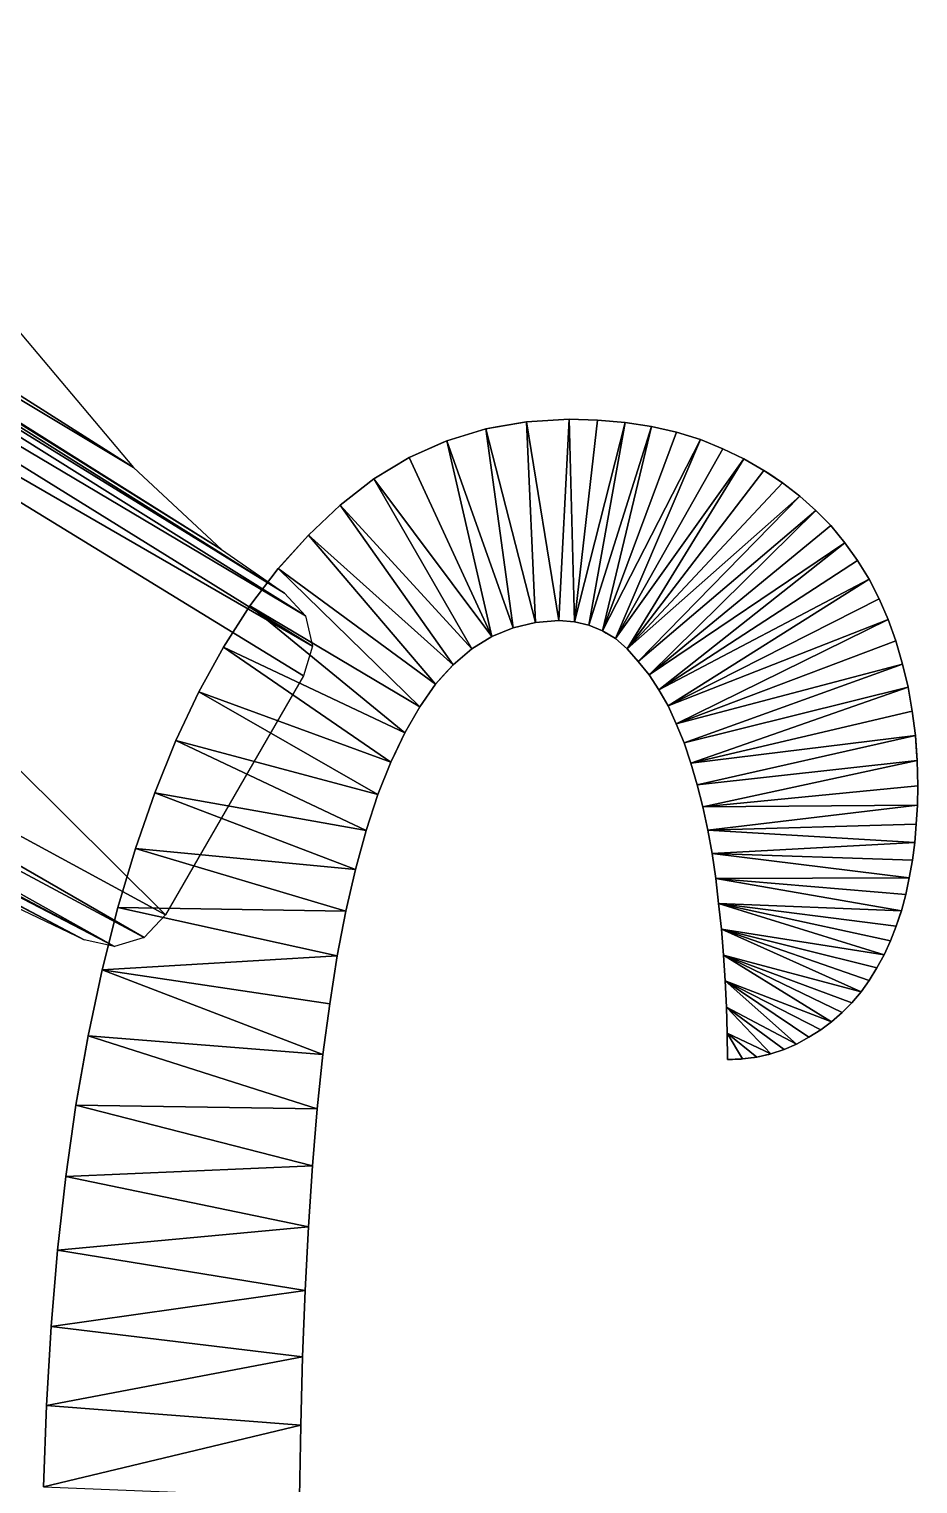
# Model space of a CAD drawing. Header units: inches. Extents: x 62 to 1153, y 3 to 780.
# Drawn here: x 80.633 to 83.433, y 35.073 to 39.656 of the extents above; entities that cross this region are included whole.
import ezdxf

# ---------------------------------------------------------------- set-up
doc = ezdxf.new("R2010")
doc.units = ezdxf.units.IN
doc.header["$MEASUREMENT"] = 0
doc.layers.add('Base', color=3, linetype='Continuous')
doc.layers.add('Main_Gear', color=4, linetype='Continuous')

msp = doc.modelspace()

# ---------------------------------------------------------------- linework, layer by layer
at = {"layer": 'Base'}
for points in [[(82.2, 38.4185, -43), (82.072, 38.3965, -43), (82.228, 37.7865, -43)], [(82.2, 38.4185, -43), (82.1128, 38.4035, -44), (82.072, 38.3965, -43)], [(82.072, 38.3965, -44), (82.072, 38.3965, -43), (82.1128, 38.4035, -44)], [(82.2, 38.4185, -43), (82.2, 38.4185, -44), (82.1128, 38.4035, -44)], [(82.334, 38.4265, -43), (82.2, 38.4185, -43), (82.302, 37.7925, -43)], [(82.2, 38.4185, -44), (82.2, 38.4185, -43), (82.334, 38.4265, -43)], [(82.2, 38.4185, -44), (82.334, 38.4265, -43), (82.334, 38.4265, -44)], [(82.228, 37.7865, -43), (82.302, 37.7925, -43), (82.2, 38.4185, -43)], [(82.302, 37.7925, -43), (82.351, 37.7885, -43), (82.334, 38.4265, -43)], [(82.424, 38.4235, -43), (82.334, 38.4265, -43), (82.351, 37.7885, -43)], [(82.334, 38.4265, -44), (82.334, 38.4265, -43), (82.424, 38.4235, -43)], [(82.334, 38.4265, -44), (82.424, 38.4235, -43), (82.424, 38.4235, -44)], [(82.511, 38.4165, -43), (82.424, 38.4235, -43), (82.351, 37.7885, -43)], [(82.351, 37.7885, -43), (82.396, 37.7775, -43), (82.511, 38.4165, -43)], [(82.511, 38.4165, -43), (82.396, 37.7775, -43), (82.594, 38.4035, -43)], [(82.439, 37.7605, -43), (82.594, 38.4035, -43), (82.396, 37.7775, -43)], [(82.424, 38.4235, -44), (82.424, 38.4235, -43), (82.511, 38.4165, -43)], [(82.424, 38.4235, -44), (82.511, 38.4165, -43), (82.511, 38.4165, -44)], [(82.594, 38.4035, -43), (82.439, 37.7605, -43), (82.673, 38.3855, -43)], [(82.511, 38.4165, -44), (82.511, 38.4165, -43), (82.594, 38.4035, -43)], [(82.511, 38.4165, -44), (82.594, 38.4035, -43), (82.594, 38.4035, -44)], [(82.594, 38.4035, -43), (82.673, 38.3855, -43), (82.673, 38.3855, -44)], [(82.594, 38.4035, -43), (82.673, 38.3855, -44), (82.594, 38.4035, -44)], [(81.949, 38.3585, -43), (81.831, 38.3065, -43), (82.091, 37.7425, -43)], [(81.831, 38.3065, -43), (81.949, 38.3585, -43), (81.939, 38.3541, -44)], [(81.949, 38.3585, -44), (81.939, 38.3541, -44), (81.949, 38.3585, -43)], [(82.072, 38.3965, -43), (81.949, 38.3585, -43), (82.158, 37.7695, -43)], [(81.949, 38.3585, -44), (81.949, 38.3585, -43), (82.072, 38.3965, -43)], [(81.949, 38.3585, -44), (82.072, 38.3965, -43), (82.072, 38.3965, -44)], [(82.091, 37.7425, -43), (82.158, 37.7695, -43), (81.949, 38.3585, -43)], [(82.158, 37.7695, -43), (82.228, 37.7865, -43), (82.072, 38.3965, -43)], [(82.673, 38.3855, -43), (82.439, 37.7605, -43), (82.748, 38.3625, -43)], [(82.48, 37.7355, -43), (82.748, 38.3625, -43), (82.439, 37.7605, -43)], [(82.48, 37.7355, -43), (82.819, 38.3335, -43), (82.748, 38.3625, -43)], [(82.673, 38.3855, -44), (82.673, 38.3855, -43), (82.748, 38.3625, -43)], [(82.673, 38.3855, -44), (82.748, 38.3625, -43), (82.748, 38.3625, -44)], [(82.748, 38.3625, -44), (82.748, 38.3625, -43), (82.819, 38.3335, -43)], [(82.748, 38.3625, -44), (82.819, 38.3335, -43), (82.819, 38.3335, -44)], [(81.831, 38.3065, -44), (81.831, 38.3065, -43), (81.939, 38.3541, -44)], [(82.885, 38.3015, -43), (82.819, 38.3335, -43), (82.48, 37.7355, -43)], [(82.819, 38.3335, -44), (82.819, 38.3335, -43), (82.885, 38.3015, -43)], [(82.819, 38.3335, -44), (82.885, 38.3015, -43), (82.885, 38.3015, -44)], [(81.831, 38.3065, -43), (81.719, 38.2385, -43), (82.091, 37.7425, -43)], [(81.719, 38.2385, -44), (81.719, 38.2385, -43), (81.831, 38.3065, -43)], [(81.719, 38.2385, -44), (81.831, 38.3065, -43), (81.831, 38.3065, -44)], [(82.48, 37.7355, -43), (82.517, 37.7035, -43), (82.885, 38.3015, -43)], [(82.948, 38.2655, -43), (82.885, 38.3015, -43), (82.517, 37.7035, -43)], [(83.006, 38.2265, -43), (82.948, 38.2655, -43), (82.517, 37.7035, -43)], [(82.885, 38.3015, -44), (82.885, 38.3015, -43), (82.948, 38.2655, -43)], [(82.885, 38.3015, -44), (82.948, 38.2655, -43), (82.948, 38.2655, -44)], [(82.948, 38.2655, -44), (82.948, 38.2655, -43), (82.963, 38.2554, -44)], [(82.948, 38.2655, -43), (83.006, 38.2265, -43), (82.963, 38.2554, -44)], [(81.719, 38.2385, -43), (81.613, 38.1555, -43), (82.028, 37.7035, -43)], [(81.613, 38.1555, -44), (81.613, 38.1555, -43), (81.719, 38.2385, -43)], [(81.613, 38.1555, -44), (81.719, 38.2385, -43), (81.719, 38.2385, -44)], [(82.028, 37.7035, -43), (82.091, 37.7425, -43), (81.719, 38.2385, -43)], [(83.061, 38.1845, -43), (83.006, 38.2265, -43), (82.517, 37.7035, -43)], [(83.006, 38.2265, -44), (82.963, 38.2554, -44), (83.006, 38.2265, -43)], [(83.006, 38.2265, -44), (83.006, 38.2265, -43), (83.061, 38.1845, -43)], [(83.006, 38.2265, -44), (83.061, 38.1845, -43), (83.061, 38.1845, -44)], [(82.517, 37.7035, -43), (82.552, 37.6635, -43), (83.061, 38.1845, -43)], [(83.112, 38.1395, -43), (83.061, 38.1845, -43), (82.552, 37.6635, -43)], [(83.061, 38.1845, -44), (83.061, 38.1845, -43), (83.112, 38.1395, -43)], [(83.061, 38.1845, -44), (83.112, 38.1395, -43), (83.112, 38.1395, -44)], [(81.613, 38.1555, -43), (81.513, 38.0615, -43), (81.969, 37.6535, -43)], [(81.513, 38.0615, -44), (81.513, 38.0615, -43), (81.613, 38.1555, -43)], [(81.513, 38.0615, -44), (81.613, 38.1555, -43), (81.613, 38.1555, -44)], [(81.969, 37.6535, -43), (82.028, 37.7035, -43), (81.613, 38.1555, -43)], [(82.552, 37.6635, -43), (82.586, 37.6215, -43), (83.112, 38.1395, -43)], [(83.159, 38.0915, -43), (83.112, 38.1395, -43), (82.586, 37.6215, -43)], [(83.112, 38.1395, -44), (83.112, 38.1395, -43), (83.159, 38.0915, -43)], [(83.112, 38.1395, -44), (83.159, 38.0915, -43), (83.159, 38.0915, -44)], [(83.203, 38.0375, -43), (83.159, 38.0915, -43), (82.586, 37.6215, -43)], [(83.159, 38.0915, -44), (83.159, 38.0915, -43), (83.203, 38.0375, -43)], [(83.159, 38.0915, -44), (83.203, 38.0375, -43), (83.203, 38.0375, -44)], [(81.513, 38.0615, -43), (81.418, 37.9565, -43), (81.914, 37.5925, -43)], [(81.418, 37.9565, -43), (81.513, 38.0615, -43), (81.427, 37.9664, -44)], [(81.513, 38.0615, -44), (81.427, 37.9664, -44), (81.513, 38.0615, -43)], [(81.914, 37.5925, -43), (81.969, 37.6535, -43), (81.513, 38.0615, -43)], [(82.586, 37.6215, -43), (82.617, 37.5745, -43), (83.203, 38.0375, -43)], [(83.243, 37.9815, -43), (83.203, 38.0375, -43), (82.617, 37.5745, -43)], [(83.203, 38.0375, -44), (83.203, 38.0375, -43), (83.243, 37.9815, -43)], [(83.203, 38.0375, -44), (83.243, 37.9815, -43), (83.243, 37.9815, -44)], [(81.329, 37.8385, -43), (81.864, 37.5205, -43), (81.418, 37.9565, -43)], [(81.418, 37.9565, -44), (81.329, 37.8385, -44), (81.329, 37.8385, -43)], [(81.418, 37.9565, -44), (81.329, 37.8385, -43), (81.418, 37.9565, -43)], [(81.427, 37.9664, -44), (81.418, 37.9565, -44), (81.418, 37.9565, -43)], [(81.914, 37.5925, -43), (81.418, 37.9565, -43), (81.864, 37.5205, -43)], [(83.279, 37.9225, -43), (83.243, 37.9815, -43), (82.617, 37.5745, -43)], [(83.243, 37.9815, -44), (83.243, 37.9815, -43), (83.279, 37.9225, -43)], [(83.243, 37.9815, -44), (83.279, 37.9225, -43), (83.279, 37.9225, -44)], [(82.617, 37.5745, -43), (82.646, 37.5235, -43), (83.279, 37.9225, -43)], [(83.311, 37.8605, -43), (83.279, 37.9225, -43), (82.646, 37.5235, -43)], [(83.279, 37.9225, -44), (83.279, 37.9225, -43), (83.311, 37.8605, -43)], [(83.279, 37.9225, -44), (83.311, 37.8605, -43), (83.311, 37.8605, -44)], [(83.339, 37.7955, -43), (83.311, 37.8605, -43), (82.646, 37.5235, -43)], [(83.311, 37.8605, -44), (83.311, 37.8605, -43), (83.339, 37.7955, -43)], [(83.311, 37.8605, -44), (83.339, 37.7955, -43), (83.339, 37.7955, -44)], [(81.329, 37.8385, -43), (81.246, 37.7085, -43), (81.817, 37.4385, -43)], [(81.329, 37.8385, -44), (81.246, 37.7085, -44), (81.246, 37.7085, -43)], [(81.329, 37.8385, -44), (81.246, 37.7085, -43), (81.329, 37.8385, -43)], [(81.817, 37.4385, -43), (81.864, 37.5205, -43), (81.329, 37.8385, -43)], [(82.091, 37.7425, -44), (82.158, 37.7695, -44), (82.158, 37.7695, -43)], [(82.091, 37.7425, -44), (82.158, 37.7695, -43), (82.091, 37.7425, -43)], [(82.158, 37.7695, -44), (82.228, 37.7865, -44), (82.228, 37.7865, -43)], [(82.158, 37.7695, -44), (82.228, 37.7865, -43), (82.158, 37.7695, -43)], [(82.228, 37.7865, -44), (82.302, 37.7925, -44), (82.302, 37.7925, -43)], [(82.228, 37.7865, -44), (82.302, 37.7925, -43), (82.228, 37.7865, -43)], [(82.302, 37.7925, -44), (82.351, 37.7885, -44), (82.351, 37.7885, -43)], [(82.302, 37.7925, -44), (82.351, 37.7885, -43), (82.302, 37.7925, -43)], [(82.351, 37.7885, -44), (82.396, 37.7775, -44), (82.396, 37.7775, -43)], [(82.351, 37.7885, -44), (82.396, 37.7775, -43), (82.351, 37.7885, -43)], [(82.396, 37.7775, -44), (82.439, 37.7605, -44), (82.439, 37.7605, -43)], [(82.396, 37.7775, -44), (82.439, 37.7605, -43), (82.396, 37.7775, -43)], [(82.646, 37.5235, -43), (82.672, 37.4675, -43), (83.339, 37.7955, -43)], [(83.363, 37.7285, -43), (83.339, 37.7955, -43), (82.672, 37.4675, -43)], [(83.339, 37.7955, -44), (83.339, 37.7955, -43), (83.363, 37.7285, -43)], [(83.339, 37.7955, -44), (83.363, 37.7285, -43), (83.363, 37.7285, -44)], [(82.028, 37.7035, -44), (82.091, 37.7425, -44), (82.091, 37.7425, -43)], [(82.028, 37.7035, -44), (82.091, 37.7425, -43), (82.028, 37.7035, -43)], [(82.48, 37.7355, -43), (82.439, 37.7605, -43), (82.451, 37.7532, -44)], [(82.439, 37.7605, -44), (82.451, 37.7532, -44), (82.439, 37.7605, -43)], [(82.451, 37.7532, -44), (82.48, 37.7355, -44), (82.48, 37.7355, -43)], [(82.48, 37.7355, -44), (82.517, 37.7035, -44), (82.517, 37.7035, -43)], [(82.48, 37.7355, -44), (82.517, 37.7035, -43), (82.48, 37.7355, -43)], [(83.384, 37.6555, -43), (83.363, 37.7285, -43), (82.672, 37.4675, -43)], [(83.363, 37.7285, -44), (83.363, 37.7285, -43), (83.384, 37.6555, -43)], [(83.363, 37.7285, -44), (83.384, 37.6555, -43), (83.384, 37.6555, -44)], [(81.246, 37.7085, -43), (81.168, 37.5675, -43), (81.773, 37.3465, -43)], [(81.246, 37.7085, -44), (81.168, 37.5675, -44), (81.168, 37.5675, -43)], [(81.246, 37.7085, -44), (81.168, 37.5675, -43), (81.246, 37.7085, -43)], [(81.773, 37.3465, -43), (81.817, 37.4385, -43), (81.246, 37.7085, -43)], [(81.969, 37.6535, -44), (82.028, 37.7035, -44), (82.028, 37.7035, -43)], [(81.969, 37.6535, -44), (82.028, 37.7035, -43), (81.969, 37.6535, -43)], [(82.517, 37.7035, -44), (82.552, 37.6635, -44), (82.552, 37.6635, -43)], [(82.517, 37.7035, -44), (82.552, 37.6635, -43), (82.517, 37.7035, -43)], [(81.914, 37.5925, -43), (81.939, 37.6202, -44), (81.969, 37.6535, -43)], [(81.969, 37.6535, -44), (81.969, 37.6535, -43), (81.939, 37.6202, -44)], [(82.552, 37.6635, -44), (82.586, 37.6215, -44), (82.586, 37.6215, -43)], [(82.552, 37.6635, -44), (82.586, 37.6215, -43), (82.552, 37.6635, -43)], [(82.672, 37.4675, -43), (82.697, 37.4075, -43), (83.384, 37.6555, -43)], [(83.402, 37.5825, -43), (83.384, 37.6555, -43), (82.697, 37.4075, -43)], [(83.384, 37.6555, -44), (83.384, 37.6555, -43), (83.402, 37.5825, -43)], [(83.384, 37.6555, -44), (83.402, 37.5825, -43), (83.402, 37.5825, -44)], [(81.914, 37.5925, -44), (81.914, 37.5925, -43), (81.864, 37.5205, -43)], [(81.914, 37.5925, -44), (81.864, 37.5205, -43), (81.864, 37.5205, -44)], [(81.914, 37.5925, -43), (81.914, 37.5925, -44), (81.939, 37.6202, -44)], [(82.586, 37.6215, -44), (82.617, 37.5745, -44), (82.617, 37.5745, -43)], [(82.586, 37.6215, -44), (82.617, 37.5745, -43), (82.586, 37.6215, -43)], [(82.697, 37.4075, -43), (82.718, 37.3435, -43), (83.402, 37.5825, -43)], [(83.415, 37.5075, -43), (83.402, 37.5825, -43), (82.718, 37.3435, -43)], [(83.402, 37.5825, -44), (83.402, 37.5825, -43), (83.415, 37.5075, -43)], [(83.402, 37.5825, -44), (83.415, 37.5075, -43), (83.415, 37.5075, -44)], [(81.168, 37.5675, -43), (81.096, 37.4145, -43), (81.732, 37.2445, -43)], [(81.168, 37.5675, -44), (81.096, 37.4145, -44), (81.096, 37.4145, -43)], [(81.168, 37.5675, -44), (81.096, 37.4145, -43), (81.168, 37.5675, -43)], [(81.732, 37.2445, -43), (81.773, 37.3465, -43), (81.168, 37.5675, -43)], [(82.617, 37.5745, -44), (82.646, 37.5235, -44), (82.646, 37.5235, -43)], [(82.617, 37.5745, -44), (82.646, 37.5235, -43), (82.617, 37.5745, -43)], [(81.864, 37.5205, -44), (81.864, 37.5205, -43), (81.817, 37.4385, -43)], [(81.864, 37.5205, -44), (81.817, 37.4385, -43), (81.817, 37.4385, -44)], [(82.646, 37.5235, -44), (82.672, 37.4675, -44), (82.672, 37.4675, -43)], [(82.646, 37.5235, -44), (82.672, 37.4675, -43), (82.646, 37.5235, -43)], [(83.425, 37.4305, -43), (83.415, 37.5075, -43), (82.718, 37.3435, -43)], [(83.415, 37.5075, -44), (83.415, 37.5075, -43), (83.425, 37.4305, -43)], [(83.415, 37.5075, -44), (83.425, 37.4305, -43), (83.425, 37.4305, -44)], [(82.672, 37.4675, -44), (82.697, 37.4075, -44), (82.697, 37.4075, -43)], [(82.672, 37.4675, -44), (82.697, 37.4075, -43), (82.672, 37.4675, -43)], [(81.096, 37.4145, -43), (81.029, 37.2495, -43), (81.695, 37.1315, -43)], [(81.096, 37.4145, -44), (81.029, 37.2495, -44), (81.029, 37.2495, -43)], [(81.096, 37.4145, -44), (81.029, 37.2495, -43), (81.096, 37.4145, -43)], [(81.695, 37.1315, -43), (81.732, 37.2445, -43), (81.096, 37.4145, -43)], [(81.817, 37.4385, -43), (81.773, 37.3465, -43), (81.7888, 37.3795, -44)], [(81.817, 37.4385, -44), (81.817, 37.4385, -43), (81.7888, 37.3795, -44)], [(82.697, 37.4075, -44), (82.718, 37.3435, -44), (82.718, 37.3435, -43)], [(82.697, 37.4075, -44), (82.718, 37.3435, -43), (82.697, 37.4075, -43)], [(82.718, 37.3435, -43), (82.738, 37.2755, -43), (83.425, 37.4305, -43)], [(83.425, 37.4305, -43), (82.738, 37.2755, -43), (83.431, 37.3515, -43)], [(83.425, 37.4305, -44), (83.425, 37.4305, -43), (83.4289, 37.3795, -44)], [(83.425, 37.4305, -43), (83.431, 37.3515, -43), (83.4289, 37.3795, -44)], [(81.773, 37.3465, -44), (81.7888, 37.3795, -44), (81.773, 37.3465, -43)], [(82.756, 37.2055, -43), (83.431, 37.3515, -43), (82.738, 37.2755, -43)], [(83.431, 37.3515, -43), (82.756, 37.2055, -43), (83.433, 37.2715, -43)], [(83.431, 37.3515, -44), (83.4289, 37.3795, -44), (83.431, 37.3515, -43)], [(83.431, 37.3515, -44), (83.431, 37.3515, -43), (83.433, 37.2715, -43)], [(83.431, 37.3515, -44), (83.433, 37.2715, -43), (83.433, 37.2715, -44)], [(81.773, 37.3465, -44), (81.773, 37.3465, -43), (81.732, 37.2445, -43)], [(81.773, 37.3465, -44), (81.732, 37.2445, -43), (81.732, 37.2445, -44)], [(82.718, 37.3435, -44), (82.738, 37.2755, -44), (82.738, 37.2755, -43)], [(82.718, 37.3435, -44), (82.738, 37.2755, -43), (82.718, 37.3435, -43)], [(82.738, 37.2755, -44), (82.756, 37.2055, -44), (82.756, 37.2055, -43)], [(82.738, 37.2755, -44), (82.756, 37.2055, -43), (82.738, 37.2755, -43)], [(83.433, 37.2715, -43), (82.756, 37.2055, -43), (83.432, 37.2105, -43)], [(83.433, 37.2715, -44), (83.433, 37.2715, -43), (83.432, 37.2105, -43)], [(83.433, 37.2715, -44), (83.432, 37.2105, -43), (83.432, 37.2105, -44)], [(81.029, 37.2495, -43), (80.969, 37.0745, -43), (81.661, 37.0085, -43)], [(81.029, 37.2495, -44), (80.969, 37.0745, -44), (80.969, 37.0745, -43)], [(81.029, 37.2495, -44), (80.969, 37.0745, -43), (81.029, 37.2495, -43)], [(81.661, 37.0085, -43), (81.695, 37.1315, -43), (81.029, 37.2495, -43)], [(81.732, 37.2445, -44), (81.732, 37.2445, -43), (81.695, 37.1315, -43)], [(81.732, 37.2445, -44), (81.695, 37.1315, -43), (81.695, 37.1315, -44)], [(82.771, 37.1325, -43), (83.432, 37.2105, -43), (82.756, 37.2055, -43)], [(82.756, 37.2055, -44), (82.771, 37.1325, -44), (82.771, 37.1325, -43)], [(82.756, 37.2055, -44), (82.771, 37.1325, -43), (82.756, 37.2055, -43)], [(83.428, 37.1515, -43), (83.432, 37.2105, -43), (82.771, 37.1325, -43)], [(83.432, 37.2105, -44), (83.432, 37.2105, -43), (83.428, 37.1515, -43)], [(83.432, 37.2105, -44), (83.428, 37.1515, -43), (83.428, 37.1515, -44)], [(81.695, 37.1315, -44), (81.695, 37.1315, -43), (81.661, 37.0085, -43)], [(81.695, 37.1315, -44), (81.661, 37.0085, -43), (81.661, 37.0085, -44)], [(83.423, 37.0935, -43), (83.428, 37.1515, -43), (82.771, 37.1325, -43)], [(82.771, 37.1325, -43), (82.785, 37.0585, -43), (83.423, 37.0935, -43)], [(82.771, 37.1325, -44), (82.785, 37.0585, -44), (82.785, 37.0585, -43)], [(82.771, 37.1325, -44), (82.785, 37.0585, -43), (82.771, 37.1325, -43)], [(83.428, 37.1515, -44), (83.428, 37.1515, -43), (83.423, 37.0935, -43)], [(83.428, 37.1515, -44), (83.423, 37.0935, -43), (83.423, 37.0935, -44)], [(80.969, 37.0745, -43), (80.913, 36.8885, -43), (81.631, 36.8775, -43)], [(80.969, 37.0745, -44), (80.913, 36.8885, -44), (80.913, 36.8885, -43)], [(80.969, 37.0745, -44), (80.913, 36.8885, -43), (80.969, 37.0745, -43)], [(81.631, 36.8775, -43), (81.661, 37.0085, -43), (80.969, 37.0745, -43)], [(83.416, 37.0375, -43), (83.423, 37.0935, -43), (82.785, 37.0585, -43)], [(83.423, 37.0935, -44), (83.423, 37.0935, -43), (83.416, 37.0375, -43)], [(83.423, 37.0935, -44), (83.416, 37.0375, -43), (83.416, 37.0375, -44)], [(82.785, 37.0585, -43), (82.796, 36.9805, -43), (83.406, 36.9825, -43)], [(83.406, 36.9825, -43), (83.416, 37.0375, -43), (82.785, 37.0585, -43)], [(82.785, 37.0585, -44), (82.796, 36.9805, -44), (82.796, 36.9805, -43)], [(82.785, 37.0585, -44), (82.796, 36.9805, -43), (82.785, 37.0585, -43)], [(83.416, 37.0375, -44), (83.416, 37.0375, -43), (83.406, 36.9825, -43)], [(83.416, 37.0375, -44), (83.406, 36.9825, -43), (83.406, 36.9825, -44)], [(81.661, 37.0085, -44), (81.661, 37.0085, -43), (81.631, 36.8775, -43)], [(81.661, 37.0085, -44), (81.631, 36.8775, -43), (81.631, 36.8775, -44)], [(83.395, 36.9295, -43), (83.406, 36.9825, -43), (82.796, 36.9805, -43)], [(83.406, 36.9825, -44), (83.406, 36.9825, -43), (83.395, 36.9295, -43)], [(83.406, 36.9825, -44), (83.395, 36.9295, -43), (83.395, 36.9295, -44)], [(82.796, 36.9805, -43), (82.805, 36.9015, -43), (83.381, 36.8785, -43)], [(83.381, 36.8785, -43), (83.395, 36.9295, -43), (82.796, 36.9805, -43)], [(82.796, 36.9805, -44), (82.805, 36.9015, -44), (82.805, 36.9015, -43)], [(82.796, 36.9805, -44), (82.805, 36.9015, -43), (82.796, 36.9805, -43)], [(83.347, 36.7835, -43), (83.365, 36.8295, -43), (82.805, 36.9015, -43)], [(83.327, 36.7395, -43), (83.347, 36.7835, -43), (82.805, 36.9015, -43)], [(83.365, 36.8295, -43), (83.381, 36.8785, -43), (82.805, 36.9015, -43)], [(82.805, 36.9015, -43), (82.814, 36.8205, -43), (83.327, 36.7395, -43)], [(82.805, 36.9015, -44), (82.814, 36.8205, -44), (82.814, 36.8205, -43)], [(82.805, 36.9015, -44), (82.814, 36.8205, -43), (82.805, 36.9015, -43)], [(83.395, 36.9295, -44), (83.395, 36.9295, -43), (83.381, 36.8785, -43)], [(83.395, 36.9295, -44), (83.381, 36.8785, -43), (83.381, 36.8785, -44)], [(80.913, 36.8885, -43), (80.863, 36.6925, -43), (81.604, 36.7365, -43)], [(80.913, 36.8885, -44), (80.863, 36.6925, -44), (80.863, 36.6925, -43)], [(80.913, 36.8885, -44), (80.863, 36.6925, -43), (80.913, 36.8885, -43)], [(81.604, 36.7365, -43), (81.631, 36.8775, -43), (80.913, 36.8885, -43)], [(81.631, 36.8775, -44), (81.631, 36.8775, -43), (81.604, 36.7365, -43)], [(81.631, 36.8775, -44), (81.604, 36.7365, -43), (81.604, 36.7365, -44)], [(83.381, 36.8785, -43), (83.365, 36.8295, -43), (83.3774, 36.8675, -44)], [(83.365, 36.8295, -44), (83.3774, 36.8675, -44), (83.365, 36.8295, -43)], [(83.381, 36.8785, -44), (83.381, 36.8785, -43), (83.3774, 36.8675, -44)], [(82.814, 36.8205, -43), (82.821, 36.7385, -43), (83.254, 36.6225, -43)], [(83.254, 36.6225, -43), (83.28, 36.6585, -43), (82.814, 36.8205, -43)], [(83.28, 36.6585, -43), (83.304, 36.6985, -43), (82.814, 36.8205, -43)], [(83.304, 36.6985, -43), (83.327, 36.7395, -43), (82.814, 36.8205, -43)], [(82.814, 36.8205, -44), (82.821, 36.7385, -44), (82.821, 36.7385, -43)], [(82.814, 36.8205, -44), (82.821, 36.7385, -43), (82.814, 36.8205, -43)], [(83.365, 36.8295, -44), (83.365, 36.8295, -43), (83.347, 36.7835, -43)], [(83.365, 36.8295, -44), (83.347, 36.7835, -43), (83.347, 36.7835, -44)], [(83.347, 36.7835, -44), (83.347, 36.7835, -43), (83.327, 36.7395, -43)], [(83.347, 36.7835, -44), (83.327, 36.7395, -43), (83.327, 36.7395, -44)], [(81.581, 36.5855, -43), (81.604, 36.7365, -43), (80.863, 36.6925, -43)], [(81.604, 36.7365, -44), (81.604, 36.7365, -43), (81.581, 36.5855, -43)], [(81.604, 36.7365, -44), (81.581, 36.5855, -43), (81.581, 36.5855, -44)], [(82.821, 36.7385, -43), (82.826, 36.6575, -43), (83.161, 36.5285, -43)], [(83.161, 36.5285, -43), (83.194, 36.5575, -43), (82.821, 36.7385, -43)], [(83.194, 36.5575, -43), (83.225, 36.5885, -43), (82.821, 36.7385, -43)], [(83.225, 36.5885, -43), (83.254, 36.6225, -43), (82.821, 36.7385, -43)], [(82.821, 36.7385, -44), (82.826, 36.6575, -44), (82.826, 36.6575, -43)], [(82.821, 36.7385, -44), (82.826, 36.6575, -43), (82.821, 36.7385, -43)], [(83.327, 36.7395, -44), (83.327, 36.7395, -43), (83.304, 36.6985, -43)], [(83.327, 36.7395, -44), (83.304, 36.6985, -43), (83.304, 36.6985, -44)], [(81.559, 36.4255, -43), (80.863, 36.6925, -43), (80.819, 36.4845, -43)], [(80.863, 36.6925, -44), (80.819, 36.4845, -44), (80.819, 36.4845, -43)], [(80.863, 36.6925, -44), (80.819, 36.4845, -43), (80.863, 36.6925, -43)], [(81.581, 36.5855, -43), (80.863, 36.6925, -43), (81.559, 36.4255, -43)], [(83.304, 36.6985, -44), (83.304, 36.6985, -43), (83.28, 36.6585, -43)], [(83.304, 36.6985, -44), (83.28, 36.6585, -43), (83.28, 36.6585, -44)], [(82.826, 36.6575, -43), (82.83, 36.5745, -43), (83.051, 36.4585, -43)], [(83.051, 36.4585, -43), (83.089, 36.4805, -43), (82.826, 36.6575, -43)], [(83.127, 36.5035, -43), (83.161, 36.5285, -43), (82.826, 36.6575, -43)], [(83.089, 36.4805, -43), (83.127, 36.5035, -43), (82.826, 36.6575, -43)], [(82.826, 36.6575, -44), (82.83, 36.5745, -44), (82.83, 36.5745, -43)], [(82.826, 36.6575, -44), (82.83, 36.5745, -43), (82.826, 36.6575, -43)], [(83.254, 36.6225, -44), (83.254, 36.6225, -43), (83.225, 36.5885, -43)], [(83.254, 36.6225, -44), (83.225, 36.5885, -43), (83.225, 36.5885, -44)], [(83.28, 36.6585, -44), (83.28, 36.6585, -43), (83.254, 36.6225, -43)], [(83.28, 36.6585, -44), (83.254, 36.6225, -43), (83.254, 36.6225, -44)], [(81.581, 36.5855, -44), (81.581, 36.5855, -43), (81.559, 36.4255, -43)], [(81.581, 36.5855, -44), (81.559, 36.4255, -43), (81.559, 36.4255, -44)], [(82.83, 36.5745, -43), (82.832, 36.4925, -43), (82.97, 36.4275, -43)], [(83.012, 36.4415, -43), (83.051, 36.4585, -43), (82.83, 36.5745, -43)], [(82.97, 36.4275, -43), (83.012, 36.4415, -43), (82.83, 36.5745, -43)], [(82.83, 36.5745, -44), (82.832, 36.4925, -44), (82.832, 36.4925, -43)], [(82.83, 36.5745, -44), (82.832, 36.4925, -43), (82.83, 36.5745, -43)], [(83.194, 36.5575, -44), (83.225, 36.5885, -44), (83.225, 36.5885, -43)], [(83.194, 36.5575, -44), (83.225, 36.5885, -43), (83.194, 36.5575, -43)], [(83.127, 36.5035, -44), (83.161, 36.5285, -44), (83.161, 36.5285, -43)], [(83.127, 36.5035, -44), (83.161, 36.5285, -43), (83.127, 36.5035, -43)], [(83.161, 36.5285, -44), (83.194, 36.5575, -44), (83.194, 36.5575, -43)], [(83.161, 36.5285, -44), (83.194, 36.5575, -43), (83.161, 36.5285, -43)], [(80.819, 36.4845, -43), (80.781, 36.2665, -43), (81.541, 36.2545, -43)], [(80.7965, 36.3555, -44), (80.781, 36.2665, -43), (80.819, 36.4845, -43)], [(80.819, 36.4845, -44), (80.7965, 36.3555, -44), (80.819, 36.4845, -43)], [(80.819, 36.4845, -43), (81.541, 36.2545, -43), (81.559, 36.4255, -43)], [(82.88, 36.4115, -43), (82.926, 36.4175, -43), (82.832, 36.4925, -43)], [(82.833, 36.4095, -43), (82.88, 36.4115, -43), (82.832, 36.4925, -43)], [(82.926, 36.4175, -43), (82.97, 36.4275, -43), (82.832, 36.4925, -43)], [(82.832, 36.4925, -44), (82.833, 36.4095, -44), (82.833, 36.4095, -43)], [(82.832, 36.4925, -44), (82.833, 36.4095, -43), (82.832, 36.4925, -43)], [(83.051, 36.4585, -44), (83.089, 36.4805, -44), (83.089, 36.4805, -43)], [(83.051, 36.4585, -44), (83.089, 36.4805, -43), (83.051, 36.4585, -43)], [(83.089, 36.4805, -44), (83.127, 36.5035, -44), (83.127, 36.5035, -43)], [(83.089, 36.4805, -44), (83.127, 36.5035, -43), (83.089, 36.4805, -43)], [(82.97, 36.4275, -44), (83.012, 36.4415, -44), (83.012, 36.4415, -43)], [(82.97, 36.4275, -44), (83.012, 36.4415, -43), (82.97, 36.4275, -43)], [(83.012, 36.4415, -44), (83.051, 36.4585, -44), (83.051, 36.4585, -43)], [(83.012, 36.4415, -44), (83.051, 36.4585, -43), (83.012, 36.4415, -43)], [(81.559, 36.4255, -43), (81.541, 36.2545, -43), (81.5517, 36.3555, -44)], [(81.559, 36.4255, -44), (81.559, 36.4255, -43), (81.5517, 36.3555, -44)], [(82.88, 36.4115, -43), (82.833, 36.4095, -43), (82.8596, 36.4106, -44)], [(82.8491, 36.4102, -44), (82.8596, 36.4106, -44), (82.833, 36.4095, -43)], [(82.8413, 36.4098, -44), (82.8491, 36.4102, -44), (82.833, 36.4095, -43)], [(82.838, 36.4097, -44), (82.8413, 36.4098, -44), (82.833, 36.4095, -43)], [(82.834, 36.4095, -44), (82.838, 36.4097, -44), (82.833, 36.4095, -43)], [(82.833, 36.4095, -44), (82.834, 36.4095, -44), (82.833, 36.4095, -43)], [(82.8596, 36.4106, -44), (82.8609, 36.4107, -44), (82.88, 36.4115, -43)], [(82.8609, 36.4107, -44), (82.8763, 36.4113, -44), (82.88, 36.4115, -43)], [(82.8763, 36.4113, -44), (82.88, 36.4115, -44), (82.88, 36.4115, -43)], [(82.9068, 36.415, -44), (82.926, 36.4175, -43), (82.88, 36.4115, -43)], [(82.88, 36.4115, -44), (82.9068, 36.415, -44), (82.88, 36.4115, -43)], [(82.9068, 36.415, -44), (82.9182, 36.4164, -44), (82.926, 36.4175, -43)], [(82.9182, 36.4164, -44), (82.926, 36.4175, -44), (82.926, 36.4175, -43)], [(82.926, 36.4175, -43), (82.9569, 36.4245, -44), (82.97, 36.4275, -43)], [(82.926, 36.4175, -44), (82.9569, 36.4245, -44), (82.926, 36.4175, -43)], [(82.963, 36.4259, -44), (82.97, 36.4275, -43), (82.9569, 36.4245, -44)], [(82.963, 36.4259, -44), (82.97, 36.4275, -44), (82.97, 36.4275, -43)], [(80.7965, 36.3555, -44), (80.781, 36.2665, -44), (80.781, 36.2665, -43)], [(81.541, 36.2545, -44), (81.5517, 36.3555, -44), (81.541, 36.2545, -43)], [(80.781, 36.2665, -43), (80.749, 36.0415, -43), (81.526, 36.0745, -43)], [(80.781, 36.2665, -44), (80.749, 36.0415, -44), (80.749, 36.0415, -43)], [(80.781, 36.2665, -44), (80.749, 36.0415, -43), (80.781, 36.2665, -43)], [(81.526, 36.0745, -43), (81.541, 36.2545, -43), (80.781, 36.2665, -43)], [(81.541, 36.2545, -44), (81.541, 36.2545, -43), (81.526, 36.0745, -43)], [(81.541, 36.2545, -44), (81.526, 36.0745, -43), (81.526, 36.0745, -44)], [(81.513, 35.8825, -43), (81.526, 36.0745, -43), (80.749, 36.0415, -43)], [(81.526, 36.0745, -44), (81.526, 36.0745, -43), (81.513, 35.8825, -43)], [(81.526, 36.0745, -44), (81.513, 35.8825, -43), (81.513, 35.8825, -44)], [(80.749, 36.0415, -43), (80.723, 35.8095, -43), (81.513, 35.8825, -43)], [(80.749, 36.0415, -44), (80.723, 35.8095, -44), (80.723, 35.8095, -43)], [(80.749, 36.0415, -44), (80.723, 35.8095, -43), (80.749, 36.0415, -43)], [(81.503, 35.6825, -43), (81.513, 35.8825, -43), (80.723, 35.8095, -43)], [(81.513, 35.8825, -44), (81.513, 35.8825, -43), (81.503, 35.6825, -43)], [(81.513, 35.8825, -44), (81.503, 35.6825, -43), (81.503, 35.6825, -44)], [(80.723, 35.8095, -43), (80.703, 35.5685, -43), (81.503, 35.6825, -43)], [(80.723, 35.8095, -44), (80.703, 35.5685, -44), (80.703, 35.5685, -43)], [(80.723, 35.8095, -44), (80.703, 35.5685, -43), (80.723, 35.8095, -43)], [(81.495, 35.4735, -43), (81.503, 35.6825, -43), (80.703, 35.5685, -43)], [(81.503, 35.6825, -44), (81.503, 35.6825, -43), (81.495, 35.4735, -43)], [(81.503, 35.6825, -44), (81.495, 35.4735, -43), (81.495, 35.4735, -44)], [(80.703, 35.5685, -43), (80.688, 35.3195, -43), (81.495, 35.4735, -43)], [(80.703, 35.5685, -44), (80.688, 35.3195, -44), (80.688, 35.3195, -43)], [(80.703, 35.5685, -44), (80.688, 35.3195, -43), (80.703, 35.5685, -43)], [(81.489, 35.2575, -43), (81.495, 35.4735, -43), (80.688, 35.3195, -43)], [(81.495, 35.4735, -44), (81.495, 35.4735, -43), (81.489, 35.2575, -43)], [(81.495, 35.4735, -44), (81.489, 35.2575, -43), (81.489, 35.2575, -44)], [(80.688, 35.3195, -43), (80.679, 35.0635, -43), (81.489, 35.2575, -43)], [(80.688, 35.3195, -44), (80.679, 35.0635, -44), (80.679, 35.0635, -43)], [(80.688, 35.3195, -44), (80.679, 35.0635, -43), (80.688, 35.3195, -43)], [(81.485, 35.0315, -43), (81.489, 35.2575, -43), (80.679, 35.0635, -43)], [(81.489, 35.2575, -44), (81.489, 35.2575, -43), (81.485, 35.0315, -43)], [(81.489, 35.2575, -44), (81.485, 35.0315, -43), (81.485, 35.0315, -44)]]:
    msp.add_3dface(points, dxfattribs=at)
at = {"layer": 'Main_Gear'}
for points in [[(77.7284, 40.3282, -7.4682), (80.5548, 38.7582, -11.4682), (80.9622, 38.2748, -11.4682)], [(80.9622, 38.2748, -11.4682), (78.0665, 40.0125, -7.4682), (77.7284, 40.3282, -7.4682)], [(78.0665, 40.0125, -7.4682), (80.9622, 38.2748, -11.4682), (81.2394, 38.0159, -11.4682)], [(81.2394, 38.0159, -11.4682), (78.3084, 39.8457, -7.4682), (78.0665, 40.0125, -7.4682)], [(78.3084, 39.8457, -7.4682), (81.2394, 38.0159, -11.4682), (81.4378, 37.8791, -11.4682)], [(81.4378, 37.8791, -11.4682), (78.3895, 39.7583, -7.4682), (78.3084, 39.8457, -7.4682)], [(78.3895, 39.7583, -7.4682), (81.4378, 37.8791, -11.4682), (81.5043, 37.8075, -11.4682)], [(81.5043, 37.8075, -11.4682), (78.416, 39.6421, -7.4682), (78.3895, 39.7583, -7.4682)], [(81.526, 37.7122, -11.4682), (78.3809, 39.5282, -7.4682), (78.416, 39.6421, -7.4682)], [(78.416, 39.6421, -7.4682), (81.5043, 37.8075, -11.4682), (81.526, 37.7122, -11.4682)], [(78.3809, 39.5282, -7.4682), (81.0625, 36.8658, -11.4682), (77.8507, 38.6099, -7.4682)], [(78.3809, 39.5282, -7.4682), (81.526, 37.7122, -11.4682), (81.4972, 37.6188, -11.4682)], [(81.0625, 36.8658, -11.4682), (78.3809, 39.5282, -7.4682), (81.4972, 37.6188, -11.4682)], [(77.2741, 38.64, -7.4682), (80.8073, 36.787, -11.4682), (80.5896, 36.8904, -11.4682)], [(80.8073, 36.787, -11.4682), (77.2741, 38.64, -7.4682), (77.5395, 38.5139, -7.4682)], [(77.8507, 38.6099, -7.4682), (80.996, 36.7941, -11.4682), (77.7696, 38.5225, -7.4682)], [(80.996, 36.7941, -11.4682), (77.8507, 38.6099, -7.4682), (81.0625, 36.8658, -11.4682)], [(77.5395, 38.5139, -7.4682), (80.9026, 36.7653, -11.4682), (80.8073, 36.787, -11.4682)], [(80.9026, 36.7653, -11.4682), (77.5395, 38.5139, -7.4682), (77.6557, 38.4874, -7.4682)], [(77.7696, 38.5225, -7.4682), (80.9026, 36.7653, -11.4682), (77.6557, 38.4874, -7.4682)], [(80.9026, 36.7653, -11.4682), (77.7696, 38.5225, -7.4682), (80.996, 36.7941, -11.4682)]]:
    msp.add_3dface(points, dxfattribs=at)

doc.saveas('drawing.dxf')
